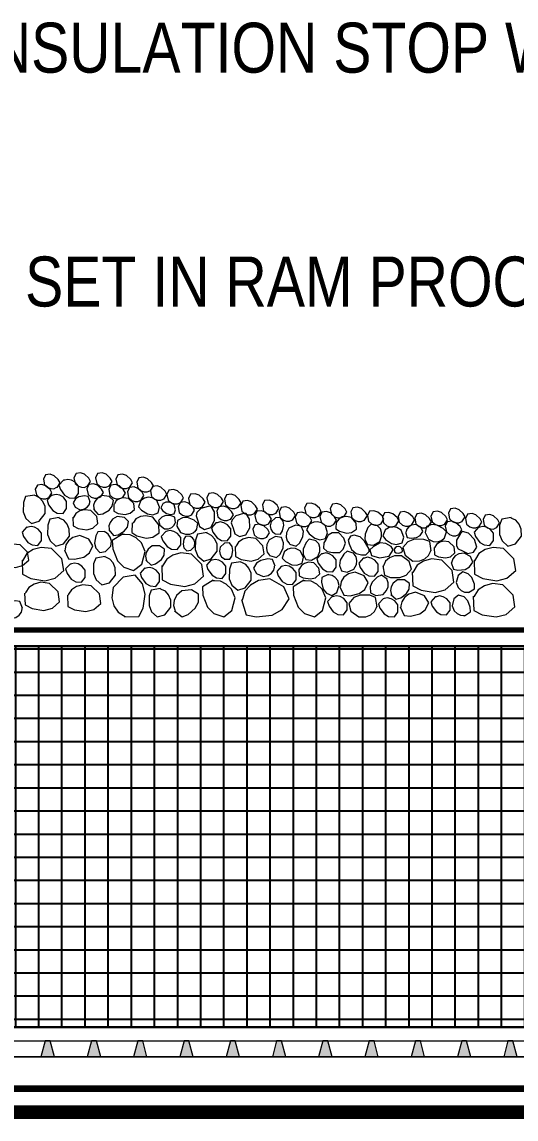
# Model space of a CAD drawing. Header units: inches. Extents: x -449 to 307, y -6 to 55.
# Drawn here: x 38.09 to 48.77, y 30.8 to 54.51 of the extents above; entities that cross this region are included whole.
import ezdxf
from ezdxf import colors
from ezdxf.entities.mleader import LeaderData, LeaderLine
from ezdxf.math import Vec2, Vec3

# ---------------------------------------------------------------- set-up
doc = ezdxf.new("R2010")
doc.units = ezdxf.units.IN
doc.header["$MEASUREMENT"] = 0
doc.linetypes.add('Dash', pattern=[0.25, 0.125, -0.125])
doc.linetypes.add('Dashed - Dense', pattern=[0.8, 0.5, -0.3])
for name, color, linetype, lineweight in [('Drainage Mat', 191, 'Continuous', 0), ('Others', 190, 'Continuous', 0), ('RAM POLY FELT 3.5 FILTER FABRIC.', 4, 'Dash', 0), ('RamProof SYSTEM MESH', 7, 'Continuous', 0), ('Text', 20, 'Continuous', 0)]:
    doc.layers.add(name, color=color, linetype=linetype, lineweight=lineweight)
doc.layers.add('Insulation Border', color=8, linetype='Continuous')
doc.layers.add('Insulation Foam', color=9, linetype='Continuous')
doc.layers.add('Protection Course', color=99, linetype='Dashed - Dense', lineweight=0, true_color=0x216123)
doc.layers.add('RamProof SYSTEM LIQUID', color=140, linetype='Continuous', lineweight=0, true_color=0x00bfff)
doc.styles.get("Standard").update_dxf_attribs({"font": 'ARIALN.TTF'})

# ---------------------------------------------------------------- blocks, each defined once
blk = doc.blocks.new('*U13')
at = {"layer": 'Drainage Mat'}
h = blk.add_hatch(color=256, dxfattribs=at)
h.dxf.hatch_style = 1
h.paths.add_polyline_path([(0.5, 0.343), (0.447, 0.343), (0.355, 0), (0.5, 0), (0.645, 0), (0.553, 0.343)])
at = {"layer": 'Drainage Mat', "linetype": 'Continuous'}
for points in [[(0, 0.343), (1, 0.343)], [(0, 0), (1, 0)]]:
    blk.add_lwpolyline(points, dxfattribs=at)
blk.add_lwpolyline([(0.5, 0.343), (0.447, 0.343), (0.355, 0), (0.5, 0), (0.645, 0), (0.553, 0.343)], close=True, dxfattribs=at)
blk = doc.blocks.new('*U14')
at = {"layer": 'Drainage Mat', "color": 0, "linetype": 'ByBlock', "lineweight": -2, "transparency": 16777216}
for p in [(37.148, 32.146), (38.148, 32.146), (39.148, 32.146), (40.148, 32.146), (41.148, 32.146), (42.148, 32.146), (43.148, 32.146), (44.148, 32.146), (45.148, 32.146), (46.148, 32.146), (47.148, 32.146), (48.148, 32.146)]:
    blk.add_blockref('*U13', p, dxfattribs=at)
blk = doc.blocks.new('_Dot')
at = {"color": 0, "linetype": 'ByBlock', "lineweight": -2}
blk.add_line((-0.5, 0), (-1, 0), dxfattribs=at)
at = {"color": 0, "linetype": 'ByBlock', "const_width": 0.5}
blk.add_lwpolyline([(-0.25, 0, 1), (0.25, 0, 1)], format="xyb", close=True, dxfattribs=at)

msp = doc.modelspace()

# ---------------------------------------------------------------- hatches: boundary and pattern name
at = {"layer": 'Insulation Foam'}
h = msp.add_hatch(dxfattribs=at)
h.set_pattern_fill('NET', color=256, scale=4)
h.set_pattern_definition([(0, (-1556.5436, 18.459), (0, 0.5), []), (90, (-1556.5436, 18.459), (-0.5, 3e-17), [])])
h.paths.add_polyline_path([(7.971, 41.016), (7.971, 34.211), (16.485, 34.211), (19.126, 32.783), (63.121, 32.783), (63.121, 41.016)])

# ---------------------------------------------------------------- linework, layer by layer
at = {"layer": 'Drainage Mat'}
msp.add_lwpolyline([(62.945, 32.146), (18.148, 32.146)], dxfattribs=at)
at = {"layer": 'Insulation Border', "linetype": 'Continuous', "flags": 128}
msp.add_lwpolyline([(7.971, 41.016), (7.971, 34.211), (16.485, 34.211), (19.126, 32.783), (63.121, 32.783), (63.121, 41.016)], close=True, dxfattribs=at)
at = {"layer": 'Insulation Border'}
msp.add_lwpolyline([(63.121, 32.783), (19.126, 32.783), (16.485, 34.211), (7.971, 34.211), (7.971, 41.016), (63.121, 41.016)], dxfattribs=at)
at = {"layer": 'Others', "linetype": 'Continuous'}
for points in [[(38.849, 44.444), (38.914, 44.548), (38.876, 44.619), (38.784, 44.702), (38.7, 44.733), (38.601, 44.72), (38.557, 44.627), (38.582, 44.504), (38.651, 44.445), (38.718, 44.422), (38.783, 44.421), (38.834, 44.444), (38.849, 44.451)], [(38.996, 44.611), (38.891, 44.498), (38.922, 44.402), (39.014, 44.278), (39.11, 44.221), (39.234, 44.213), (39.311, 44.316), (39.31, 44.474), (39.24, 44.563), (39.162, 44.607), (39.083, 44.623), (39.015, 44.608), (38.995, 44.602)], [(39.508, 44.473), (39.574, 44.578), (39.535, 44.648), (39.444, 44.732), (39.36, 44.762), (39.26, 44.749), (39.216, 44.656), (39.241, 44.533), (39.31, 44.474), (39.377, 44.451), (39.442, 44.45), (39.493, 44.473), (39.508, 44.48)], [(39.975, 44.475), (40.04, 44.58), (40.001, 44.651), (39.91, 44.734), (39.826, 44.765), (39.727, 44.752), (39.683, 44.659), (39.707, 44.535), (39.776, 44.476), (39.844, 44.453), (39.908, 44.453), (39.96, 44.475), (39.975, 44.483)], [(40.415, 44.445), (40.48, 44.55), (40.441, 44.621), (40.35, 44.704), (40.266, 44.734), (40.167, 44.721), (40.123, 44.628), (40.148, 44.505), (40.217, 44.446), (40.284, 44.423), (40.349, 44.423), (40.4, 44.445), (40.415, 44.452)], [(40.867, 44.377), (40.932, 44.482), (40.893, 44.553), (40.802, 44.636), (40.718, 44.667), (40.619, 44.654), (40.574, 44.561), (40.599, 44.437), (40.668, 44.378), (40.736, 44.355), (40.8, 44.355), (40.852, 44.377), (40.867, 44.385)], [(38.672, 44.225), (38.738, 44.33), (38.699, 44.401), (38.608, 44.484), (38.524, 44.514), (38.424, 44.501), (38.38, 44.408), (38.405, 44.285), (38.474, 44.226), (38.541, 44.203), (38.606, 44.203), (38.657, 44.225), (38.672, 44.232)], [(39.787, 44.237), (39.852, 44.342), (39.814, 44.413), (39.722, 44.496), (39.638, 44.527), (39.539, 44.514), (39.495, 44.421), (39.52, 44.297), (39.589, 44.238), (39.656, 44.216), (39.721, 44.215), (39.772, 44.237), (39.787, 44.245)], [(40.262, 44.223), (40.327, 44.328), (40.288, 44.399), (40.197, 44.482), (40.113, 44.512), (40.013, 44.499), (39.969, 44.406), (39.994, 44.283), (40.063, 44.224), (40.131, 44.201), (40.195, 44.201), (40.246, 44.223), (40.262, 44.23)], [(40.663, 44.168), (40.728, 44.273), (40.69, 44.344), (40.598, 44.427), (40.514, 44.458), (40.415, 44.445), (40.371, 44.352), (40.396, 44.228), (40.465, 44.169), (40.532, 44.146), (40.597, 44.146), (40.648, 44.168), (40.663, 44.176)], [(41.159, 44.194), (41.224, 44.299), (41.185, 44.37), (41.094, 44.453), (41.01, 44.483), (40.911, 44.47), (40.867, 44.377), (40.892, 44.254), (40.961, 44.195), (41.028, 44.172), (41.093, 44.172), (41.144, 44.194), (41.159, 44.201)], [(41.516, 44.115), (41.582, 44.22), (41.543, 44.291), (41.452, 44.374), (41.368, 44.405), (41.268, 44.392), (41.224, 44.299), (41.249, 44.175), (41.318, 44.116), (41.385, 44.093), (41.45, 44.093), (41.501, 44.115), (41.516, 44.123)], [(38.373, 44.284), (38.17, 44.25), (38.124, 44.123), (38.121, 43.918), (38.176, 43.779), (38.301, 43.669), (38.466, 43.717), (38.593, 43.884), (38.591, 44.035), (38.545, 44.145), (38.474, 44.226), (38.39, 44.265), (38.364, 44.276)], [(38.743, 44.285), (38.638, 44.172), (38.668, 44.076), (38.76, 43.952), (38.856, 43.894), (38.981, 43.887), (39.057, 43.99), (39.056, 44.147), (38.986, 44.236), (38.909, 44.281), (38.829, 44.297), (38.761, 44.281), (38.741, 44.276)], [(39.566, 44.138), (39.524, 44.254), (39.444, 44.268), (39.322, 44.247), (39.246, 44.2), (39.195, 44.114), (39.241, 44.022), (39.353, 43.965), (39.442, 43.983), (39.502, 44.022), (39.542, 44.072), (39.556, 44.126), (39.56, 44.143)], [(39.641, 43.98), (39.739, 43.861), (39.838, 43.879), (39.973, 43.954), (40.043, 44.042), (40.067, 44.164), (39.974, 44.254), (39.818, 44.273), (39.721, 44.215), (39.667, 44.144), (39.641, 44.068), (39.647, 43.998), (39.65, 43.977)], [(40.075, 44.087), (40.08, 43.932), (40.17, 43.886), (40.323, 43.863), (40.431, 43.89), (40.525, 43.973), (40.506, 44.1), (40.394, 44.211), (40.281, 44.224), (40.195, 44.201), (40.128, 44.156), (40.09, 44.097), (40.08, 44.079)], [(40.663, 44.176), (40.609, 44.031), (40.674, 43.954), (40.807, 43.875), (40.917, 43.858), (41.036, 43.899), (41.067, 44.023), (41.006, 44.168), (40.907, 44.224), (40.818, 44.235), (40.739, 44.219), (40.682, 44.179), (40.665, 44.167)], [(41.145, 44.105), (41.094, 44.01), (41.132, 43.95), (41.217, 43.883), (41.292, 43.862), (41.378, 43.879), (41.411, 43.963), (41.382, 44.069), (41.318, 44.116), (41.258, 44.132), (41.201, 44.129), (41.158, 44.106), (41.145, 44.099)], [(41.758, 43.849), (41.823, 43.954), (41.785, 44.024), (41.693, 44.108), (41.609, 44.138), (41.51, 44.125), (41.466, 44.032), (41.491, 43.909), (41.56, 43.85), (41.627, 43.827), (41.692, 43.826), (41.743, 43.849), (41.758, 43.856)], [(41.983, 44.023), (42.048, 44.128), (42.009, 44.199), (41.918, 44.282), (41.834, 44.313), (41.735, 44.3), (41.691, 44.207), (41.716, 44.083), (41.785, 44.024), (41.852, 44.002), (41.917, 44.001), (41.968, 44.024), (41.983, 44.031)], [(42.38, 44.04), (42.445, 44.145), (42.407, 44.216), (42.315, 44.299), (42.231, 44.33), (42.132, 44.317), (42.088, 44.224), (42.113, 44.1), (42.182, 44.041), (42.249, 44.018), (42.314, 44.018), (42.365, 44.04), (42.38, 44.048)], [(42.76, 44.012), (42.826, 44.117), (42.787, 44.188), (42.696, 44.271), (42.612, 44.302), (42.512, 44.289), (42.468, 44.196), (42.493, 44.072), (42.562, 44.013), (42.629, 43.99), (42.694, 43.99), (42.745, 44.012), (42.76, 44.02)], [(43.113, 43.877), (43.179, 43.982), (43.14, 44.053), (43.049, 44.136), (42.965, 44.167), (42.865, 44.154), (42.821, 44.061), (42.846, 43.937), (42.915, 43.878), (42.983, 43.856), (43.047, 43.855), (43.098, 43.878), (43.113, 43.885)], [(43.581, 43.886), (43.646, 43.991), (43.608, 44.062), (43.516, 44.145), (43.432, 44.176), (43.333, 44.163), (43.289, 44.07), (43.314, 43.946), (43.383, 43.887), (43.45, 43.865), (43.515, 43.864), (43.566, 43.887), (43.581, 43.894)], [(44.493, 43.822), (44.558, 43.927), (44.52, 43.998), (44.428, 44.081), (44.344, 44.112), (44.245, 44.099), (44.201, 44.006), (44.226, 43.882), (44.295, 43.823), (44.362, 43.8), (44.427, 43.8), (44.478, 43.822), (44.493, 43.83)], [(45.047, 43.812), (45.113, 43.917), (45.074, 43.988), (44.983, 44.071), (44.898, 44.101), (44.799, 44.088), (44.755, 43.995), (44.78, 43.872), (44.849, 43.813), (44.916, 43.79), (44.981, 43.79), (45.032, 43.812), (45.047, 43.819)], [(39.194, 43.803), (39.201, 43.618), (39.308, 43.562), (39.491, 43.535), (39.622, 43.567), (39.734, 43.667), (39.711, 43.819), (39.577, 43.952), (39.442, 43.968), (39.339, 43.94), (39.258, 43.886), (39.213, 43.816), (39.2, 43.794)], [(42.595, 43.754), (42.66, 43.859), (42.621, 43.93), (42.53, 44.013), (42.446, 44.043), (42.347, 44.03), (42.303, 43.937), (42.328, 43.814), (42.397, 43.755), (42.464, 43.732), (42.529, 43.732), (42.58, 43.754), (42.595, 43.761)], [(43.417, 43.656), (43.482, 43.761), (43.444, 43.832), (43.352, 43.915), (43.268, 43.946), (43.169, 43.933), (43.125, 43.84), (43.15, 43.716), (43.219, 43.657), (43.286, 43.634), (43.351, 43.634), (43.402, 43.656), (43.417, 43.664)], [(43.94, 43.739), (44.005, 43.844), (43.966, 43.915), (43.875, 43.998), (43.791, 44.028), (43.692, 44.015), (43.648, 43.922), (43.672, 43.799), (43.741, 43.74), (43.809, 43.717), (43.874, 43.717), (43.925, 43.739), (43.94, 43.746)], [(44.291, 43.623), (44.356, 43.728), (44.317, 43.799), (44.226, 43.882), (44.142, 43.913), (44.042, 43.9), (43.998, 43.807), (44.023, 43.683), (44.092, 43.624), (44.16, 43.602), (44.224, 43.601), (44.276, 43.624), (44.291, 43.631)], [(44.822, 43.637), (44.888, 43.742), (44.849, 43.813), (44.758, 43.896), (44.674, 43.927), (44.574, 43.914), (44.53, 43.821), (44.555, 43.697), (44.624, 43.638), (44.692, 43.615), (44.756, 43.615), (44.807, 43.637), (44.822, 43.645)], [(45.49, 43.735), (45.556, 43.84), (45.517, 43.91), (45.426, 43.994), (45.342, 44.024), (45.242, 44.011), (45.198, 43.918), (45.223, 43.795), (45.292, 43.736), (45.36, 43.713), (45.424, 43.712), (45.475, 43.735), (45.491, 43.742)], [(45.848, 43.656), (45.913, 43.761), (45.874, 43.832), (45.783, 43.915), (45.699, 43.946), (45.6, 43.933), (45.556, 43.84), (45.581, 43.716), (45.649, 43.657), (45.717, 43.634), (45.782, 43.634), (45.833, 43.656), (45.848, 43.664)], [(46.172, 43.62), (46.237, 43.725), (46.199, 43.796), (46.107, 43.879), (46.023, 43.91), (45.924, 43.897), (45.88, 43.804), (45.905, 43.68), (45.974, 43.621), (46.041, 43.598), (46.106, 43.598), (46.157, 43.62), (46.172, 43.628)], [(46.511, 43.635), (46.576, 43.74), (46.537, 43.811), (46.446, 43.894), (46.362, 43.925), (46.263, 43.912), (46.219, 43.819), (46.244, 43.695), (46.313, 43.636), (46.38, 43.614), (46.445, 43.613), (46.496, 43.635), (46.511, 43.643)], [(46.873, 43.6), (46.939, 43.705), (46.9, 43.776), (46.809, 43.859), (46.724, 43.889), (46.625, 43.876), (46.581, 43.783), (46.606, 43.66), (46.675, 43.601), (46.742, 43.578), (46.807, 43.578), (46.858, 43.6), (46.873, 43.607)], [(47.223, 43.646), (47.288, 43.751), (47.249, 43.822), (47.158, 43.905), (47.074, 43.935), (46.975, 43.922), (46.931, 43.829), (46.956, 43.706), (47.025, 43.647), (47.092, 43.624), (47.157, 43.624), (47.208, 43.646), (47.223, 43.653)], [(47.601, 43.707), (47.667, 43.812), (47.628, 43.883), (47.537, 43.966), (47.452, 43.997), (47.353, 43.983), (47.309, 43.891), (47.334, 43.767), (47.403, 43.708), (47.47, 43.685), (47.535, 43.685), (47.586, 43.707), (47.601, 43.715)], [(47.968, 43.596), (48.033, 43.701), (47.994, 43.771), (47.903, 43.855), (47.819, 43.885), (47.719, 43.872), (47.675, 43.779), (47.7, 43.656), (47.769, 43.597), (47.837, 43.574), (47.901, 43.573), (47.953, 43.596), (47.968, 43.603)], [(48.348, 43.573), (48.413, 43.678), (48.374, 43.748), (48.283, 43.832), (48.199, 43.862), (48.099, 43.849), (48.055, 43.756), (48.08, 43.633), (48.149, 43.574), (48.217, 43.551), (48.281, 43.55), (48.333, 43.573), (48.348, 43.58)], [(38.896, 43.796), (38.693, 43.762), (38.648, 43.635), (38.644, 43.429), (38.699, 43.291), (38.825, 43.181), (38.989, 43.228), (39.116, 43.396), (39.114, 43.547), (39.068, 43.656), (38.997, 43.738), (38.913, 43.777), (38.887, 43.788)], [(39.97, 43.529), (40.068, 43.41), (40.168, 43.427), (40.302, 43.502), (40.372, 43.59), (40.396, 43.712), (40.304, 43.802), (40.147, 43.821), (40.05, 43.763), (39.996, 43.692), (39.97, 43.616), (39.976, 43.546), (39.979, 43.526)], [(40.476, 43.683), (40.463, 43.477), (40.575, 43.403), (40.775, 43.353), (40.922, 43.374), (41.058, 43.471), (41.05, 43.642), (40.917, 43.804), (40.769, 43.837), (40.652, 43.818), (40.556, 43.767), (40.499, 43.694), (40.482, 43.672)], [(41.413, 43.684), (41.395, 43.806), (41.319, 43.835), (41.196, 43.839), (41.112, 43.808), (41.045, 43.734), (41.071, 43.635), (41.17, 43.557), (41.261, 43.556), (41.327, 43.582), (41.376, 43.624), (41.401, 43.674), (41.408, 43.689)], [(41.861, 43.521), (41.891, 43.672), (41.815, 43.738), (41.672, 43.796), (41.56, 43.795), (41.45, 43.736), (41.438, 43.608), (41.521, 43.474), (41.628, 43.435), (41.717, 43.438), (41.793, 43.466), (41.843, 43.514), (41.858, 43.529)], [(42.291, 43.691), (42.186, 43.578), (42.216, 43.482), (42.308, 43.358), (42.404, 43.3), (42.529, 43.292), (42.605, 43.396), (42.604, 43.553), (42.534, 43.642), (42.457, 43.686), (42.378, 43.702), (42.309, 43.687), (42.289, 43.682)], [(43.375, 43.366), (43.441, 43.471), (43.402, 43.542), (43.311, 43.625), (43.227, 43.655), (43.127, 43.642), (43.083, 43.549), (43.108, 43.426), (43.177, 43.367), (43.245, 43.344), (43.309, 43.344), (43.36, 43.366), (43.375, 43.373)], [(43.557, 43.446), (43.681, 43.442), (43.723, 43.511), (43.749, 43.631), (43.733, 43.719), (43.672, 43.799), (43.57, 43.791), (43.475, 43.707), (43.459, 43.618), (43.473, 43.548), (43.505, 43.492), (43.55, 43.459), (43.564, 43.449)], [(43.872, 43.225), (44.019, 43.179), (44.093, 43.248), (44.165, 43.385), (44.175, 43.496), (44.128, 43.612), (44.002, 43.636), (43.86, 43.567), (43.81, 43.466), (43.804, 43.377), (43.824, 43.298), (43.867, 43.243), (43.881, 43.227)], [(44.316, 43.668), (44.243, 43.531), (44.298, 43.446), (44.419, 43.35), (44.526, 43.319), (44.649, 43.344), (44.696, 43.464), (44.654, 43.616), (44.563, 43.683), (44.477, 43.706), (44.397, 43.701), (44.335, 43.669), (44.316, 43.658)], [(44.883, 43.71), (44.871, 43.556), (44.955, 43.5), (45.104, 43.46), (45.215, 43.475), (45.318, 43.547), (45.313, 43.675), (45.214, 43.798), (45.103, 43.823), (45.015, 43.81), (44.943, 43.773), (44.9, 43.718), (44.887, 43.701)], [(45.786, 43.622), (45.635, 43.657), (45.567, 43.582), (45.506, 43.44), (45.504, 43.329), (45.559, 43.217), (45.687, 43.202), (45.823, 43.282), (45.865, 43.387), (45.865, 43.476), (45.839, 43.553), (45.792, 43.604), (45.777, 43.619)], [(46.382, 43.485), (46.419, 43.367), (46.499, 43.351), (46.621, 43.367), (46.699, 43.411), (46.753, 43.495), (46.711, 43.589), (46.601, 43.65), (46.511, 43.635), (46.45, 43.599), (46.408, 43.55), (46.392, 43.496), (46.387, 43.48)], [(47.217, 43.34), (47.264, 43.487), (47.196, 43.561), (47.06, 43.635), (46.949, 43.647), (46.833, 43.601), (46.807, 43.475), (46.874, 43.333), (46.975, 43.282), (47.064, 43.274), (47.143, 43.293), (47.198, 43.336), (47.214, 43.349)], [(47.532, 43.427), (47.597, 43.532), (47.558, 43.603), (47.467, 43.686), (47.383, 43.716), (47.283, 43.703), (47.239, 43.61), (47.264, 43.487), (47.333, 43.428), (47.401, 43.405), (47.465, 43.405), (47.517, 43.427), (47.532, 43.434)], [(48.664, 43.796), (48.461, 43.762), (48.415, 43.635), (48.412, 43.429), (48.466, 43.291), (48.592, 43.181), (48.757, 43.228), (48.884, 43.396), (48.881, 43.547), (48.836, 43.656), (48.765, 43.738), (48.68, 43.777), (48.654, 43.788)], [(38.2, 43.596), (38.095, 43.483), (38.125, 43.386), (38.217, 43.262), (38.313, 43.205), (38.438, 43.197), (38.515, 43.3), (38.514, 43.458), (38.443, 43.547), (38.366, 43.591), (38.287, 43.607), (38.218, 43.592), (38.198, 43.586)], [(39.01, 43.094), (39.096, 42.907), (39.23, 42.895), (39.429, 42.945), (39.549, 43.034), (39.623, 43.184), (39.534, 43.331), (39.34, 43.41), (39.194, 43.369), (39.1, 43.296), (39.04, 43.207), (39.024, 43.115), (39.02, 43.087)], [(39.886, 43.495), (39.731, 43.49), (39.685, 43.4), (39.662, 43.247), (39.689, 43.139), (39.772, 43.045), (39.899, 43.064), (40.01, 43.176), (40.023, 43.289), (40, 43.375), (39.955, 43.442), (39.896, 43.48), (39.878, 43.49)], [(40.277, 43.445), (40.044, 43.299), (40.052, 43.12), (40.153, 42.865), (40.291, 42.722), (40.502, 42.651), (40.681, 42.793), (40.752, 43.064), (40.672, 43.249), (40.559, 43.361), (40.431, 43.424), (40.307, 43.43), (40.269, 43.43)], [(41.209, 43.504), (41.103, 43.391), (41.134, 43.295), (41.226, 43.171), (41.322, 43.113), (41.447, 43.105), (41.523, 43.209), (41.522, 43.366), (41.452, 43.455), (41.374, 43.499), (41.295, 43.515), (41.227, 43.5), (41.207, 43.495)], [(41.731, 43.393), (41.623, 43.389), (41.59, 43.327), (41.574, 43.22), (41.593, 43.144), (41.651, 43.078), (41.74, 43.092), (41.818, 43.17), (41.827, 43.249), (41.811, 43.309), (41.779, 43.356), (41.738, 43.382), (41.725, 43.39)], [(42.091, 43.472), (41.888, 43.437), (41.842, 43.311), (41.838, 43.105), (41.893, 42.966), (42.019, 42.857), (42.184, 42.904), (42.31, 43.071), (42.308, 43.223), (42.262, 43.332), (42.191, 43.413), (42.107, 43.453), (42.081, 43.463)], [(43.442, 42.977), (43.59, 42.931), (43.663, 43), (43.735, 43.137), (43.745, 43.248), (43.698, 43.364), (43.572, 43.388), (43.431, 43.319), (43.381, 43.218), (43.374, 43.129), (43.394, 43.05), (43.437, 42.995), (43.451, 42.979)], [(45.948, 43.547), (45.887, 43.405), (45.948, 43.324), (46.076, 43.239), (46.186, 43.216), (46.306, 43.251), (46.343, 43.374), (46.29, 43.522), (46.194, 43.582), (46.106, 43.598), (46.026, 43.586), (45.967, 43.549), (45.95, 43.537)], [(47.968, 43.596), (47.862, 43.483), (47.893, 43.386), (47.985, 43.262), (48.081, 43.205), (48.206, 43.197), (48.282, 43.3), (48.281, 43.458), (48.211, 43.547), (48.133, 43.591), (48.054, 43.607), (47.986, 43.592), (47.966, 43.586)], [(37.607, 43.033), (37.615, 42.817), (37.74, 42.752), (37.954, 42.721), (38.106, 42.758), (38.237, 42.874), (38.21, 43.052), (38.054, 43.207), (37.896, 43.226), (37.776, 43.193), (37.681, 43.13), (37.629, 43.048), (37.614, 43.022)], [(38.093, 42.879), (38.104, 42.571), (38.284, 42.478), (38.589, 42.433), (38.806, 42.487), (38.994, 42.652), (38.955, 42.907), (38.731, 43.128), (38.506, 43.154), (38.334, 43.107), (38.2, 43.018), (38.125, 42.9), (38.104, 42.864)], [(40.771, 42.874), (40.884, 42.768), (40.981, 42.799), (41.104, 42.891), (41.162, 42.987), (41.17, 43.112), (41.066, 43.188), (40.909, 43.187), (40.82, 43.117), (40.776, 43.039), (40.76, 42.96), (40.775, 42.892), (40.78, 42.872)], [(42.459, 42.9), (42.583, 42.896), (42.625, 42.965), (42.651, 43.086), (42.635, 43.174), (42.574, 43.253), (42.472, 43.245), (42.377, 43.161), (42.361, 43.072), (42.375, 43.002), (42.407, 42.946), (42.452, 42.913), (42.466, 42.904)], [(42.696, 43.171), (42.704, 42.955), (42.83, 42.89), (43.044, 42.858), (43.195, 42.896), (43.327, 43.012), (43.3, 43.19), (43.143, 43.345), (42.986, 43.363), (42.865, 43.331), (42.771, 43.268), (42.718, 43.186), (42.704, 43.16)], [(44.451, 43.298), (44.3, 43.332), (44.232, 43.258), (44.171, 43.116), (44.169, 43.004), (44.225, 42.892), (44.352, 42.878), (44.488, 42.957), (44.53, 43.063), (44.53, 43.152), (44.504, 43.228), (44.457, 43.28), (44.442, 43.295)], [(46.138, 43.119), (46.14, 43.057), (46.176, 43.038), (46.237, 43.029), (46.281, 43.04), (46.318, 43.073), (46.311, 43.124), (46.266, 43.168), (46.221, 43.174), (46.186, 43.164), (46.159, 43.146), (46.144, 43.123), (46.14, 43.116)], [(46.937, 43.078), (46.903, 43.281), (46.777, 43.326), (46.571, 43.33), (46.432, 43.275), (46.323, 43.149), (46.37, 42.985), (46.537, 42.858), (46.688, 42.86), (46.798, 42.906), (46.879, 42.977), (46.919, 43.061), (46.929, 43.087)], [(46.999, 43.149), (47.005, 42.994), (47.094, 42.948), (47.247, 42.925), (47.356, 42.952), (47.449, 43.035), (47.43, 43.162), (47.318, 43.273), (47.206, 43.286), (47.12, 43.263), (47.052, 43.218), (47.015, 43.159), (47.004, 43.141)], [(47.861, 42.879), (47.872, 42.571), (48.051, 42.478), (48.356, 42.433), (48.573, 42.487), (48.761, 42.652), (48.723, 42.907), (48.499, 43.128), (48.274, 43.154), (48.102, 43.107), (47.967, 43.018), (47.892, 42.9), (47.871, 42.864)], [(39.89, 42.957), (39.687, 42.922), (39.641, 42.796), (39.638, 42.59), (39.692, 42.451), (39.818, 42.342), (39.983, 42.389), (40.11, 42.556), (40.107, 42.708), (40.062, 42.817), (39.991, 42.898), (39.906, 42.938), (39.88, 42.948)], [(41.114, 42.758), (41.125, 42.45), (41.304, 42.357), (41.61, 42.311), (41.827, 42.365), (42.015, 42.531), (41.976, 42.785), (41.752, 43.007), (41.527, 43.033), (41.355, 42.986), (41.221, 42.897), (41.145, 42.779), (41.124, 42.742)], [(43.762, 43.07), (43.716, 42.922), (43.785, 42.849), (43.921, 42.777), (44.033, 42.766), (44.149, 42.813), (44.173, 42.94), (44.104, 43.081), (44.002, 43.131), (43.913, 43.137), (43.835, 43.117), (43.78, 43.074), (43.764, 43.061)], [(44.569, 43.02), (44.463, 42.907), (44.494, 42.811), (44.586, 42.687), (44.682, 42.629), (44.807, 42.622), (44.883, 42.725), (44.882, 42.882), (44.812, 42.971), (44.734, 43.016), (44.655, 43.032), (44.587, 43.017), (44.567, 43.011)], [(45.268, 43.023), (45.122, 43.074), (45.046, 43.008), (44.969, 42.874), (44.955, 42.763), (44.998, 42.645), (45.123, 42.617), (45.267, 42.68), (45.32, 42.78), (45.33, 42.869), (45.313, 42.948), (45.272, 43.004), (45.259, 43.021)], [(45.473, 42.927), (45.368, 42.814), (45.398, 42.718), (45.49, 42.594), (45.586, 42.536), (45.711, 42.528), (45.787, 42.632), (45.786, 42.789), (45.716, 42.878), (45.639, 42.923), (45.559, 42.938), (45.491, 42.923), (45.471, 42.918)], [(45.892, 42.753), (45.926, 42.55), (46.053, 42.504), (46.259, 42.501), (46.397, 42.555), (46.507, 42.681), (46.46, 42.846), (46.292, 42.973), (46.141, 42.97), (46.032, 42.925), (45.951, 42.854), (45.911, 42.769), (45.9, 42.743)], [(47.369, 42.828), (47.414, 42.68), (47.513, 42.659), (47.666, 42.676), (47.764, 42.731), (47.833, 42.835), (47.782, 42.953), (47.645, 43.031), (47.533, 43.014), (47.456, 42.969), (47.403, 42.909), (47.382, 42.842), (47.376, 42.822)], [(39.141, 42.799), (39.036, 42.686), (39.066, 42.59), (39.158, 42.466), (39.254, 42.409), (39.379, 42.401), (39.455, 42.504), (39.454, 42.662), (39.384, 42.75), (39.307, 42.795), (39.228, 42.811), (39.159, 42.796), (39.139, 42.79)], [(40.75, 42.71), (40.645, 42.597), (40.675, 42.5), (40.767, 42.376), (40.863, 42.319), (40.988, 42.311), (41.065, 42.415), (41.064, 42.572), (40.993, 42.661), (40.916, 42.705), (40.837, 42.721), (40.769, 42.706), (40.748, 42.7)], [(42.181, 42.883), (42.076, 42.77), (42.107, 42.674), (42.199, 42.55), (42.295, 42.492), (42.419, 42.484), (42.496, 42.588), (42.495, 42.745), (42.425, 42.834), (42.347, 42.878), (42.268, 42.894), (42.2, 42.879), (42.18, 42.874)], [(42.825, 42.843), (42.622, 42.809), (42.577, 42.683), (42.573, 42.477), (42.628, 42.338), (42.754, 42.228), (42.918, 42.276), (43.045, 42.443), (43.043, 42.594), (42.997, 42.704), (42.926, 42.785), (42.842, 42.824), (42.816, 42.835)], [(43.56, 42.745), (43.503, 42.888), (43.403, 42.902), (43.252, 42.872), (43.159, 42.81), (43.098, 42.701), (43.158, 42.588), (43.301, 42.521), (43.411, 42.546), (43.485, 42.597), (43.533, 42.661), (43.549, 42.729), (43.552, 42.75)], [(43.701, 42.748), (43.596, 42.635), (43.626, 42.539), (43.718, 42.415), (43.814, 42.358), (43.939, 42.35), (44.016, 42.453), (44.015, 42.611), (43.944, 42.7), (43.867, 42.744), (43.788, 42.76), (43.719, 42.745), (43.699, 42.739)], [(44.077, 42.693), (44.083, 42.539), (44.172, 42.492), (44.325, 42.47), (44.433, 42.497), (44.527, 42.58), (44.508, 42.707), (44.396, 42.817), (44.284, 42.831), (44.198, 42.807), (44.13, 42.762), (44.093, 42.704), (44.082, 42.685)], [(46.526, 42.628), (46.537, 42.319), (46.717, 42.226), (47.022, 42.181), (47.239, 42.235), (47.427, 42.401), (47.388, 42.655), (47.164, 42.876), (46.939, 42.903), (46.767, 42.856), (46.633, 42.766), (46.557, 42.649), (46.537, 42.612)], [(40.308, 41.65), (40.616, 41.661), (40.709, 41.84), (40.754, 42.145), (40.7, 42.362), (40.535, 42.55), (40.28, 42.512), (40.059, 42.288), (40.033, 42.063), (40.08, 41.891), (40.169, 41.756), (40.287, 41.681), (40.323, 41.66)], [(42.225, 42.444), (41.993, 42.298), (42.001, 42.119), (42.102, 41.864), (42.24, 41.721), (42.451, 41.65), (42.63, 41.792), (42.7, 42.063), (42.62, 42.248), (42.508, 42.359), (42.379, 42.423), (42.255, 42.429), (42.218, 42.429)], [(42.837, 42.026), (42.937, 41.698), (43.156, 41.65), (43.497, 41.689), (43.714, 41.809), (43.868, 42.041), (43.754, 42.303), (43.45, 42.476), (43.201, 42.439), (43.03, 42.34), (42.911, 42.205), (42.864, 42.057), (42.852, 42.012)], [(44.185, 42.444), (43.952, 42.298), (43.96, 42.119), (44.061, 41.864), (44.199, 41.721), (44.41, 41.65), (44.589, 41.792), (44.66, 42.063), (44.58, 42.248), (44.467, 42.359), (44.339, 42.423), (44.215, 42.429), (44.177, 42.429)], [(44.709, 42.57), (44.569, 42.503), (44.563, 42.402), (44.603, 42.253), (44.671, 42.165), (44.785, 42.112), (44.894, 42.18), (44.95, 42.327), (44.917, 42.436), (44.861, 42.505), (44.793, 42.549), (44.724, 42.56), (44.703, 42.562)], [(44.961, 42.304), (45.047, 42.117), (45.181, 42.105), (45.38, 42.155), (45.5, 42.244), (45.574, 42.394), (45.485, 42.541), (45.291, 42.62), (45.145, 42.579), (45.051, 42.506), (44.991, 42.417), (44.975, 42.325), (44.971, 42.297)], [(45.985, 42.468), (45.858, 42.555), (45.767, 42.51), (45.658, 42.401), (45.615, 42.298), (45.626, 42.173), (45.74, 42.113), (45.896, 42.137), (45.973, 42.22), (46.005, 42.303), (46.009, 42.384), (45.984, 42.449), (45.976, 42.468)], [(46.066, 42.137), (46.179, 42.032), (46.276, 42.063), (46.4, 42.155), (46.457, 42.25), (46.465, 42.375), (46.362, 42.452), (46.204, 42.451), (46.115, 42.381), (46.071, 42.303), (46.055, 42.224), (46.07, 42.156), (46.076, 42.135)], [(47.743, 42.176), (47.874, 42.258), (47.869, 42.359), (47.812, 42.503), (47.735, 42.583), (47.616, 42.623), (47.516, 42.543), (47.476, 42.391), (47.521, 42.287), (47.584, 42.224), (47.656, 42.188), (47.726, 42.185), (47.747, 42.185)], [(38.149, 42.167), (38.158, 41.908), (38.309, 41.83), (38.566, 41.792), (38.748, 41.837), (38.905, 41.976), (38.873, 42.19), (38.685, 42.376), (38.496, 42.398), (38.352, 42.359), (38.239, 42.283), (38.175, 42.184), (38.158, 42.154)], [(39.074, 42.124), (39.083, 41.877), (39.226, 41.803), (39.471, 41.767), (39.644, 41.81), (39.795, 41.942), (39.764, 42.146), (39.585, 42.323), (39.405, 42.344), (39.267, 42.306), (39.159, 42.235), (39.099, 42.141), (39.083, 42.111)], [(41.089, 42.264), (40.886, 42.23), (40.84, 42.104), (40.837, 41.898), (40.891, 41.759), (41.017, 41.65), (41.182, 41.697), (41.309, 41.864), (41.306, 42.015), (41.261, 42.125), (41.19, 42.206), (41.105, 42.246), (41.079, 42.256)], [(41.391, 41.78), (41.554, 41.65), (41.68, 41.7), (41.838, 41.837), (41.906, 41.971), (41.904, 42.14), (41.757, 42.233), (41.545, 42.216), (41.433, 42.113), (41.381, 42.004), (41.367, 41.896), (41.394, 41.805), (41.403, 41.778)], [(47.846, 42.096), (47.857, 41.788), (48.036, 41.695), (48.342, 41.65), (48.558, 41.704), (48.746, 41.869), (48.708, 42.124), (48.484, 42.345), (48.259, 42.371), (48.087, 42.324), (47.952, 42.235), (47.877, 42.117), (47.856, 42.081)], [(38.106, 41.838), (38.049, 41.982), (37.949, 41.995), (37.797, 41.966), (37.704, 41.904), (37.643, 41.795), (37.704, 41.681), (37.846, 41.614), (37.957, 41.64), (38.03, 41.69), (38.079, 41.755), (38.094, 41.823), (38.098, 41.844)], [(44.802, 42.096), (44.697, 41.983), (44.727, 41.886), (44.819, 41.762), (44.915, 41.705), (45.04, 41.697), (45.117, 41.8), (45.116, 41.958), (45.045, 42.047), (44.968, 42.091), (44.889, 42.107), (44.821, 42.092), (44.8, 42.086)], [(45.77, 41.869), (45.735, 42.072), (45.609, 42.118), (45.403, 42.121), (45.264, 42.067), (45.155, 41.941), (45.202, 41.776), (45.369, 41.65), (45.521, 41.652), (45.63, 41.698), (45.711, 41.769), (45.751, 41.853), (45.761, 41.879)], [(45.902, 42.048), (45.797, 41.935), (45.828, 41.839), (45.92, 41.715), (46.016, 41.657), (46.14, 41.65), (46.217, 41.753), (46.216, 41.91), (46.146, 41.999), (46.068, 42.044), (45.989, 42.06), (45.921, 42.045), (45.901, 42.039)], [(46.268, 41.866), (46.354, 41.679), (46.488, 41.667), (46.687, 41.717), (46.807, 41.806), (46.881, 41.956), (46.792, 42.103), (46.598, 42.182), (46.452, 42.14), (46.358, 42.068), (46.298, 41.978), (46.282, 41.887), (46.278, 41.859)], [(47.03, 42.092), (46.925, 41.979), (46.956, 41.883), (47.048, 41.759), (47.143, 41.701), (47.268, 41.693), (47.345, 41.797), (47.344, 41.954), (47.274, 42.043), (47.196, 42.087), (47.117, 42.103), (47.049, 42.088), (47.029, 42.083)], [(47.654, 41.675), (47.785, 41.757), (47.78, 41.858), (47.724, 42.001), (47.646, 42.082), (47.527, 42.122), (47.427, 42.041), (47.387, 41.889), (47.432, 41.785), (47.495, 41.722), (47.568, 41.686), (47.637, 41.683), (47.658, 41.683)]]:
    msp.add_lwpolyline(points, dxfattribs=at)
for points in [[(41.895, 43.728), (41.931, 43.602), (42.036, 43.543), (42.17, 43.581), (42.254, 43.732), (42.252, 43.924), (42.182, 44.041), (42.119, 44.04), (41.956, 43.994), (41.872, 43.908), (41.854, 43.837)], [(42.654, 43.571), (42.69, 43.444), (42.794, 43.386), (42.929, 43.424), (43.013, 43.575), (43.01, 43.766), (42.94, 43.884), (42.878, 43.883), (42.715, 43.837), (42.631, 43.751), (42.613, 43.68)], [(44.686, 43.062), (44.812, 43.043), (44.958, 43.042), (45.033, 43.117), (45.08, 43.243), (45.051, 43.353), (44.939, 43.464), (44.798, 43.464), (44.712, 43.414), (44.663, 43.331), (44.617, 43.25), (44.611, 43.135)], [(45.497, 43.284), (45.398, 43.383), (45.27, 43.417), (45.192, 43.397), (45.143, 43.311), (45.165, 43.229), (45.215, 43.105), (45.311, 43.02), (45.427, 42.994), (45.526, 42.994), (45.593, 43.061), (45.593, 43.116)], [(47.623, 43.073), (47.727, 43.024), (47.853, 43.047), (47.923, 43.16), (47.868, 43.321), (47.742, 43.462), (47.61, 43.497), (47.566, 43.453), (47.481, 43.306), (47.481, 43.186), (47.518, 43.123)], [(45.832, 43.253), (45.678, 43.165), (45.61, 43.097), (45.643, 42.975), (45.819, 42.928), (46.028, 42.964), (46.11, 43.103), (46.071, 43.17), (45.956, 43.236)]]:
    msp.add_lwpolyline(points, close=True, dxfattribs=at)
at = {"layer": 'Protection Course', "linetype": 'Dashed - Dense', "ltscale": 0.2, "const_width": 0.141}
msp.add_lwpolyline([(8.539, 32.944), (15.612, 32.944), (17.841, 31.458), (63.121, 31.458)], dxfattribs=at)
at = {"layer": 'RAM POLY FELT 3.5 FILTER FABRIC.', "ltscale": 0.2, "const_width": 0.115}
msp.add_lwpolyline([(8.004, 45.357), (8.004, 41.366), (63.121, 41.366)], dxfattribs=at)
at = {"layer": 'RamProof SYSTEM LIQUID', "const_width": 0.3}
msp.add_lwpolyline([(-6.664, 31.103), (16.621, 31.103), (17.502, 30.95), (63.121, 30.95)], dxfattribs=at)
at = {"layer": 'RamProof SYSTEM MESH'}
msp.add_lwpolyline([(-6.664, 31.103), (16.621, 31.103), (17.502, 30.95), (63.121, 30.95)], dxfattribs=at)

# ---------------------------------------------------------------- block references
at = {"layer": 'Drainage Mat'}
msp.add_blockref('*U14', (0, 0), dxfattribs=at)

# ---------------------------------------------------------------- leaders
at = {"layer": 'Text'}
ml = msp.add_multileader_mtext('Standard', dxfattribs=at)
ml.set_content('.050" ALUMINUM SCREEN INSULATION STOP WITH DRAINAGE SLOTS.', color=256)
ml.set_leader_properties(color=256, lineweight=0)
ml.set_arrow_properties(name='DOT')
ml.build(insert=Vec2(0, 0))
ml.multileader.update_dxf_attribs({"text_left_attachment_type": 2, "text_right_attachment_type": 2, "dogleg_length": 0.36, "arrow_head_size": 0.75, "scale": 12})
ctx = ml.context
ctx.base_point, ctx.scale, ctx.char_height, ctx.arrow_head_size, ctx.landing_gap_size, ctx.plane_origin = Vec3(20.883, 53.023), 12, 1.08, 0.75, 0.54, Vec3(7.85, 50.554)
ctx.left_attachment, ctx.right_attachment = 2, 2
notes = []
notes.append((ctx, [(0, (1, 1, 0), (14.84, 53.023), (1, 0), 6.042, [(0, [(7.85, 50.554)], 0, [])])]))
ctx.mtext.insert, ctx.mtext.width, ctx.mtext.flow_direction = Vec3(21.423, 54.491), 23.1337, 5
ml = msp.add_multileader_mtext('Standard', dxfattribs=at)
ml.set_content('RAM 306 FLASHING SHEET SET IN RAM PROOF GC OR METAL BASE FLASHING', color=256)
ml.set_leader_properties(color=256, lineweight=0)
ml.set_arrow_properties(name='DOT')
ml.build(insert=Vec2(0, 0))
ml.multileader.update_dxf_attribs({"text_left_attachment_type": 2, "text_right_attachment_type": 2, "dogleg_length": 0.36, "arrow_head_size": 0.75, "scale": 12})
ctx = ml.context
ctx.base_point, ctx.scale, ctx.char_height, ctx.arrow_head_size, ctx.landing_gap_size, ctx.plane_origin = Vec3(21.121, 47.969), 12, 1.08, 0.75, 0.54, Vec3(10.659, 32.884)
ctx.left_attachment, ctx.right_attachment = 2, 2
notes.append((ctx, [(0, (1, 1, 0), (14.436, 47.969), (1, 0), 6.684, [(0, [(10.659, 32.884)], 0, [])])]))
ctx.mtext.insert, ctx.mtext.width, ctx.mtext.flow_direction = Vec3(21.661, 49.438), 23.76796, 5
for ctx, leaders in notes:
    for number, flags, end, landing, length, lines in leaders:
        leader = LeaderData()
        leader.index, (leader.has_last_leader_line, leader.has_dogleg_vector, leader.attachment_direction) = number, flags
        leader.last_leader_point, leader.dogleg_vector, leader.dogleg_length = Vec3(end), Vec3(landing), length
        for number, points, colour, breaks in lines:
            line = LeaderLine()
            line.index, line.vertices, line.color, line.breaks = number, Vec3.list(points), colors.encode_raw_color(colour), breaks
            leader.lines.append(line)
        ctx.leaders.append(leader)

doc.saveas('drawing.dxf')
